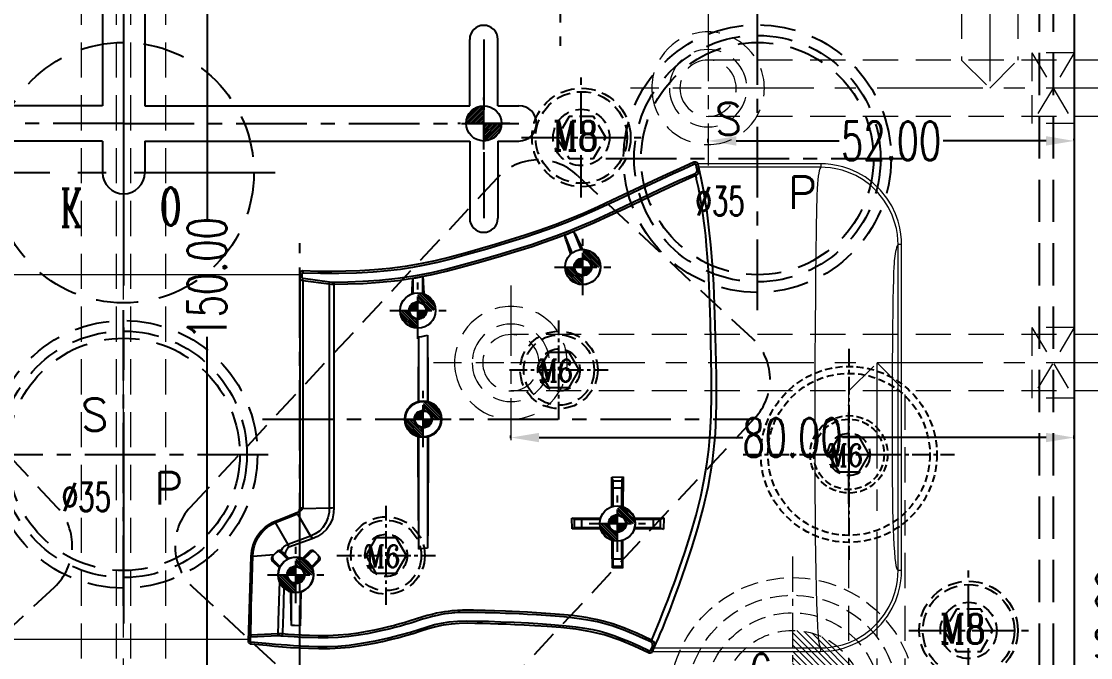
# Model space of a CAD drawing. Header units: millimetres. Extents: x 33920 to 35330, y -21664 to -20666.
# Drawn here: x 34585.2 to 34737, y -21132.2 to -21041.8 of the extents above; entities that cross this region are included whole.
import ezdxf

# ---------------------------------------------------------------- set-up
doc = ezdxf.new("R2010")
doc.units = ezdxf.units.MM
doc.header["$LTSCALE"] = 8
for name, pattern in [('CENTER', [2, 1.25, -0.25, 0.25, -0.25]), ('CENTER2', [1.125, 0.75, -0.125, 0.125, -0.125]), ('HIDDEN', [0.375, 0.25, -0.125]), ('HIDDEN2', [0.1875, 0.125, -0.0625])]:
    doc.linetypes.add(name, pattern=pattern)
doc.layers.get('DEFPOINTS').update_dxf_attribs({"color": 6})
for name, color, linetype in [('Cav-cor', 1, 'Continuous'), ('DEFAULT_1', 7, 'CENTER'), ('GE', 183, 'Continuous'), ('PIN', 5, 'Continuous'), ('Ru', 8, 'Continuous'), ('SCREW', 52, 'HIDDEN'), ('SP', 3, 'Continuous'), ('壓塊', 157, 'Continuous')]:
    doc.layers.add(name, color=color, linetype=linetype)
for name, color, linetype, lineweight in [('dim', 3, 'Continuous', 15), ('WR', 122, 'HIDDEN', 18), ('枕位', 75, 'Continuous', 15)]:
    doc.layers.add(name, color=color, linetype=linetype, lineweight=lineweight)
doc.styles.add('ROMANC', font='RomanC.ttf', dxfattribs={"width": 0.8, "height": 7})
doc.styles.add('ROMANS', font='ROMANS.shx', dxfattribs={"height": 5, "bigfont": 'chineset.shx'})
doc.styles.get("Standard").update_dxf_attribs({"font": 'txt.shx', "width": 0.67, "bigfont": 'chineset.shx'})
doc.dimstyles.new('ISO-25', dxfattribs={"dimtxt": 5.5, "dimasz": 4, "dimexe": 0.3, "dimexo": 0.3, "dimtad": 0, "dimzin": 1, "dimdsep": 46, "dimtxsty": 'Standard', "dimcen": 0, "dimclrd": 3, "dimclre": 3, "dimclrt": 7, "dimazin": 0, "dimtfac": 1, "dimtofl": 0, "dimtmove": 0, "dimatfit": 0, "dimfxl": 0, "dimarcsym": 0})

# ---------------------------------------------------------------- blocks, each defined once
blk = doc.blocks.new('20130710.160853')
at = {"layer": 'SCREW', "linetype": 'CENTER', "ltscale": 0.5}
for p, q in [((0, -7.04), (0, 7.04)), ((-7, 0), (7, 0))]:
    blk.add_line(p, q, dxfattribs=at)
at = {"layer": 'SCREW', "linetype": 'Continuous'}
blk.add_lwpolyline([(-1.44, 2.5), (-2.89, 0), (-1.44, -2.5), (1.44, -2.5), (2.89, 0), (1.44, 2.5)], close=True, dxfattribs=at)
at = {"layer": 'SCREW', "ltscale": 0.5}
for radius in [5.5, 5]:
    blk.add_circle((0, 0), radius, dxfattribs=at)
at = {"layer": 'SCREW'}
blk.add_circle((0, 0), 3, dxfattribs=at)
at = {"layer": 'SP', "color": 145, "linetype": 'CENTER', "ltscale": 0.25}
for p, q in [((0, 15), (0, -15)), ((-15, 0), (15, 0))]:
    blk.add_line(p, q, dxfattribs=at)
at = {"layer": 'SP', "color": 145, "linetype": 'HIDDEN', "ltscale": 0.5}
for radius in [12.5, 11.5]:
    blk.add_circle((0, 0), radius, dxfattribs=at)
at = {"layer": 'dim', "style": 'ROMANC', "width": 0.8}
blk.add_text('M6', height=3.172, dxfattribs=at).set_placement((-2.88, -1.7))
blk = doc.blocks.new('20160824.190002')
at = {"layer": 'SCREW', "linetype": 'CENTER2'}
for p, q in [((0, -8.5), (0, 8.5)), ((-8.5, 0), (8.5, 0))]:
    blk.add_line(p, q, dxfattribs=at)
at = {"layer": 'SCREW'}
blk.add_lwpolyline([(-1.73, 3), (-3.46, 0), (-1.73, -3), (1.73, -3), (3.46, 0), (1.73, 3)], close=True, dxfattribs=at)
for radius in [7, 6.5, 4]:
    blk.add_circle((0, 0), radius, dxfattribs=at)
at = {"layer": 'dim', "style": 'ROMANC', "width": 0.8}
blk.add_text('M8', height=4.186, dxfattribs=at).set_placement((-4.07, -1.86))
blk = doc.blocks.new('20160824.190545')
at = {"layer": 'GE', "lineweight": 13}
h = blk.add_hatch(dxfattribs=at)
h.set_pattern_fill('ANSI31', color=256, scale=5, style=0)
h.set_pattern_definition([(315, (29863.14434, -20018.2038), (-0.441941738, -0.441941738), [])])
h.paths.add_polyline_path([(0, 0), (0, -10, -0.414214), (-10, 0)])
h.paths.add_polyline_path([(0, 10, -0.414214), (10, 0), (0, 0)])
at = {"layer": 'GE', "linetype": 'CENTER', "lineweight": 13, "ltscale": 0.5}
for p, q in [((0, 20.5), (0, -20.5)), ((20.5, 0), (-20.5, 0))]:
    blk.add_line(p, q, dxfattribs=at)
at = {"layer": 'GE', "linetype": 'HIDDEN2', "lineweight": 13, "ltscale": 2.5}
for radius in [17.5, 15, 12.5, 10]:
    blk.add_circle((0, 0), radius, dxfattribs=at)
at = {"layer": 'GE', "lineweight": 13, "style": 'ROMANS', "width": 0.75}
for s, p in [('G', (-5.96, 2.33)), ('E', (2.44, -7.45))]:
    blk.add_text(s, height=4.34, dxfattribs=at).set_placement(p)
blk = doc.blocks.new('20140410.082121')
at = {"layer": 'SCREW', "color": 137, "linetype": 'CENTER', "ltscale": 0.25}
for p, q in [((0, -7.04), (0, 7.04)), ((-7, 0), (7, 0))]:
    blk.add_line(p, q, dxfattribs=at)
at = {"layer": 'SCREW', "color": 137, "linetype": 'Continuous'}
blk.add_lwpolyline([(-1.44, 2.5), (-2.89, 0), (-1.44, -2.5), (1.44, -2.5), (2.89, 0), (1.44, 2.5)], close=True, dxfattribs=at)
at = {"layer": 'SCREW', "color": 137}
for radius in [5.5, 5, 3]:
    blk.add_circle((0, 0), radius, dxfattribs=at)
at = {"layer": 'dim', "style": 'ROMANC', "width": 0.8}
blk.add_text('M6', height=3.172, dxfattribs=at).set_placement((-2.87, -1.7))
blk = doc.blocks.new('20160827.105633')
at = {"color": 8, "linetype": 'HIDDEN', "ltscale": 2.5}
blk.add_circle((0, 0), 19, dxfattribs=at)
at = {"layer": 'SP', "linetype": 'CENTER'}
for p, q in [((0, -21.5), (0, 21.5)), ((-21.5, 0), (21.5, 0))]:
    blk.add_line(p, q, dxfattribs=at)
at = {"layer": 'SP', "linetype": 'HIDDEN', "ltscale": 2.5}
for radius in [17.5, 16.5]:
    blk.add_circle((0, 0), radius, dxfattribs=at)
at = {"layer": 'dim', "insert": (-5.29, -6.05), "char_height": 4.063, "attachment_point": 5}
blk.add_mtext('Ø35', dxfattribs=at)
at = {"layer": 'SP'}
for s, p in [('S', (-6.08, 3.36)), ('P', (4.33, -7.12))]:
    blk.add_text(s, height=4.58, dxfattribs=at).set_placement(p)
blk = doc.blocks.new('*D29208')
at = {"layer": 'DEFPOINTS', "color": 0}
for p in [(34734.68, -21058.8), (34734.68, -21058.98), (34682.68, -21059.32)]:
    blk.add_point(p, dxfattribs=at)
at = {"layer": 'dim', "color": 3, "lineweight": -2}
for p, q in [((34682.68, -21059.02), (34682.68, -21058.5)), ((34686.68, -21058.8), (34701.3, -21058.8)), ((34730.68, -21058.8), (34716.06, -21058.8)), ((34734.68, -21058.68), (34734.68, -21058.5))]:
    blk.add_line(p, q, dxfattribs=at)
at = {"layer": 'dim', "color": 3}
for points in [[(34686.68, -21058.13), (34686.68, -21059.47), (34682.68, -21058.8)], [(34730.68, -21059.47), (34730.68, -21058.13), (34734.68, -21058.8)]]:
    blk.add_solid(points, dxfattribs=at)
at = {"layer": 'dim', "color": 7, "insert": (34708.68, -21058.8), "char_height": 5.5, "attachment_point": 5}
blk.add_mtext('52.00', dxfattribs=at)
blk = doc.blocks.new('*D29209')
at = {"layer": 'DEFPOINTS', "color": 0}
for p in [(34654.68, -21101.32), (34734.68, -21100.93), (34734.68, -21101.4)]:
    blk.add_point(p, dxfattribs=at)
at = {"layer": 'dim', "color": 3, "lineweight": -2}
for p, q in [((34654.68, -21101.02), (34654.68, -21100.63)), ((34658.68, -21100.93), (34687.61, -21100.93)), ((34730.68, -21100.93), (34701.75, -21100.93)), ((34734.68, -21101.1), (34734.68, -21100.63))]:
    blk.add_line(p, q, dxfattribs=at)
at = {"layer": 'dim', "color": 3}
for points in [[(34658.68, -21100.26), (34658.68, -21101.59), (34654.68, -21100.93)], [(34730.68, -21101.59), (34730.68, -21100.26), (34734.68, -21100.93)]]:
    blk.add_solid(points, dxfattribs=at)
at = {"layer": 'dim', "color": 7, "insert": (34694.68, -21100.93), "char_height": 5.5, "attachment_point": 5}
blk.add_mtext('80.00', dxfattribs=at)
blk = doc.blocks.new('*D29216')
at = {"layer": 'DEFPOINTS', "color": 0}
for p in [(34734.68, -21141.32), (34740.56, -21141.32), (34725.68, -21153.32)]:
    blk.add_point(p, dxfattribs=at)
at = {"layer": 'dim', "color": 3, "lineweight": -2}
for p, q in [((34740.56, -21137.32), (34740.56, -21133.32)), ((34734.98, -21141.32), (34740.86, -21141.32)), ((34725.98, -21153.32), (34740.86, -21153.32)), ((34740.56, -21157.32), (34740.56, -21161.32))]:
    blk.add_line(p, q, dxfattribs=at)
at = {"layer": 'dim', "color": 3}
for points in [[(34739.9, -21137.32), (34741.23, -21137.32), (34740.56, -21141.32)], [(34741.23, -21157.32), (34739.9, -21157.32), (34740.56, -21153.32)]]:
    blk.add_solid(points, dxfattribs=at)
at = {"layer": 'dim', "color": 7, "insert": (34740.56, -21126.55), "char_height": 5.5, "attachment_point": 5, "rotation": 90}
blk.add_mtext('12.00', dxfattribs=at)
blk = doc.blocks.new('*D29218')
at = {"layer": 'DEFPOINTS', "color": 0}
for p in [(34605.68, -21003.32), (34611.52, -21003.32), (34609.42, -21153.32)]:
    blk.add_point(p, dxfattribs=at)
at = {"layer": 'dim', "color": 3, "lineweight": -2}
for p, q in [((34605.98, -21003.32), (34611.82, -21003.32)), ((34611.52, -21007.32), (34611.52, -21070.01)), ((34611.52, -21149.32), (34611.52, -21086.62)), ((34609.72, -21153.32), (34611.82, -21153.32))]:
    blk.add_line(p, q, dxfattribs=at)
at = {"layer": 'dim', "color": 3}
for points in [[(34612.19, -21007.32), (34610.86, -21007.32), (34611.52, -21003.32)], [(34610.86, -21149.32), (34612.19, -21149.32), (34611.52, -21153.32)]]:
    blk.add_solid(points, dxfattribs=at)
at = {"layer": 'dim', "color": 7, "insert": (34611.52, -21078.32), "char_height": 5.5, "attachment_point": 5, "rotation": 90}
blk.add_mtext('150.00', dxfattribs=at)
blk = doc.blocks.new('20160904.091723')
at = {"layer": 'WR', "linetype": 'CENTER'}
blk.add_line((0, 11), (0, -11), dxfattribs=at)
at = {"layer": 'WR', "linetype": 'HIDDEN', "ltscale": 2}
blk.add_line((-11, 0), (11, 0), dxfattribs=at)
for radius in [8, 5.5, 4]:
    blk.add_circle((0, 0), radius, dxfattribs=at)

msp = doc.modelspace()

# ---------------------------------------------------------------- hatches: boundary and pattern name
at = {"layer": 'PIN', "linetype": 'Continuous'}
h = msp.add_hatch(dxfattribs=at)
h.set_pattern_fill('ANSI31', color=5, scale=2, angle=90, style=0)
h.set_pattern_definition([(45, (34445.54543, -21070.55587), (0.1767767, -0.1767767), [])])
h.paths.add_polyline_path([(34650.827, -21056.316), (34653.327, -21056.316, -0.4142136), (34650.827, -21058.816)])
h.paths.add_polyline_path([(34650.827, -21053.816), (34650.827, -21056.316), (34648.327, -21056.316, -0.4142136)])
h = msp.add_hatch(dxfattribs=at)
h.set_pattern_fill('ANSI31', color=31, scale=2, angle=90, style=0)
h.set_pattern_definition([(135, (34870.16322, -21090.94837), (-0.1767767, -0.1767767), [])])
h.paths.add_polyline_path([(34664.881, -21074.209, -0.4142136), (34667.381, -21076.709), (34666.131, -21076.709, 0.4142136), (34664.881, -21075.459)])
h.paths.add_polyline_path([(34663.631, -21076.709, 0.4142136), (34664.881, -21077.959), (34664.881, -21079.209, -0.4142136), (34662.381, -21076.709)])
h = msp.add_hatch(dxfattribs=at)
h.set_pattern_fill('ANSI31', color=31, angle=90, style=0)
h.set_pattern_definition([(45, (34459.59917, -21090.94837), (0.08838835, -0.08838835), [])])
h.paths.add_polyline_path([(34664.881, -21076.709), (34666.131, -21076.709, -0.4142136), (34664.881, -21077.959)])
h.paths.add_polyline_path([(34664.881, -21075.459), (34664.881, -21076.709), (34663.631, -21076.709, -0.4142136)])
h = msp.add_hatch(dxfattribs=at)
h.set_pattern_fill('ANSI31', color=31, scale=2, angle=90, style=0)
h.set_pattern_definition([(135, (34846.74672, -21097.12912), (-0.1767767, -0.1767767), [])])
h.paths.add_polyline_path([(34641.465, -21080.389, -0.4142136), (34643.965, -21082.889), (34642.715, -21082.889, 0.4142136), (34641.465, -21081.639)])
h.paths.add_polyline_path([(34640.215, -21082.889, 0.4142136), (34641.465, -21084.139), (34641.465, -21085.389, -0.4142136), (34638.965, -21082.889)])
h = msp.add_hatch(dxfattribs=at)
h.set_pattern_fill('ANSI31', color=31, angle=90, style=0)
h.set_pattern_definition([(45, (34436.18267, -21097.12912), (0.08838835, -0.08838835), [])])
h.paths.add_polyline_path([(34641.465, -21082.889), (34642.715, -21082.889, -0.4142136), (34641.465, -21084.139)])
h.paths.add_polyline_path([(34641.465, -21081.639), (34641.465, -21082.889), (34640.215, -21082.889, -0.4142136)])
h = msp.add_hatch(dxfattribs=at)
h.set_pattern_fill('ANSI31', color=31, scale=2, angle=90, style=0)
h.set_pattern_definition([(135, (34847.50047, -21112.55587), (-0.1767767, -0.1767767), [])])
h.paths.add_polyline_path([(34642.218, -21095.816, -0.4142136), (34644.718, -21098.316), (34643.468, -21098.316, 0.4142136), (34642.218, -21097.066)])
h.paths.add_polyline_path([(34640.968, -21098.316, 0.4142136), (34642.218, -21099.566), (34642.218, -21100.816, -0.4142136), (34639.718, -21098.316)])
h = msp.add_hatch(dxfattribs=at)
h.set_pattern_fill('ANSI31', color=31, angle=90, style=0)
h.set_pattern_definition([(45, (34436.93642, -21112.55587), (0.08838835, -0.08838835), [])])
h.paths.add_polyline_path([(34642.218, -21098.316), (34643.468, -21098.316, -0.4142136), (34642.218, -21099.566)])
h.paths.add_polyline_path([(34642.218, -21097.066), (34642.218, -21098.316), (34640.968, -21098.316, -0.4142136)])
h = msp.add_hatch(dxfattribs=at)
h.set_pattern_fill('ANSI31', color=31, scale=2, angle=90, style=0)
h.set_pattern_definition([(135, (34875.08772, -21127.37962), (-0.1767767, -0.1767767), [])])
h.paths.add_polyline_path([(34669.806, -21110.64, -0.4142136), (34672.306, -21113.14), (34671.056, -21113.14, 0.4142136), (34669.806, -21111.89)])
h.paths.add_polyline_path([(34668.556, -21113.14, 0.4142136), (34669.806, -21114.39), (34669.806, -21115.64, -0.4142136), (34667.306, -21113.14)])
h = msp.add_hatch(dxfattribs=at)
h.set_pattern_fill('ANSI31', color=31, angle=90, style=0)
h.set_pattern_definition([(45, (34464.52367, -21127.37962), (0.08838835, -0.08838835), [])])
h.paths.add_polyline_path([(34669.806, -21113.14), (34671.056, -21113.14, -0.4142136), (34669.806, -21114.39)])
h.paths.add_polyline_path([(34669.806, -21111.89), (34669.806, -21113.14), (34668.556, -21113.14, -0.4142136)])
h = msp.add_hatch(dxfattribs=at)
h.set_pattern_fill('ANSI31', color=31, scale=2, angle=90, style=0)
h.set_pattern_definition([(135, (34829.41047, -21134.66587), (-0.1767767, -0.1767767), [])])
h.paths.add_polyline_path([(34624.128, -21117.926, -0.4142136), (34626.628, -21120.426), (34625.378, -21120.426, 0.4142136), (34624.128, -21119.176)])
h.paths.add_polyline_path([(34622.878, -21120.426, 0.4142136), (34624.128, -21121.676), (34624.128, -21122.926, -0.4142136), (34621.628, -21120.426)])
h = msp.add_hatch(dxfattribs=at)
h.set_pattern_fill('ANSI31', color=31, angle=90, style=0)
h.set_pattern_definition([(45, (34418.84642, -21134.66587), (0.08838835, -0.08838835), [])])
h.paths.add_polyline_path([(34624.128, -21120.426), (34625.378, -21120.426, -0.4142136), (34624.128, -21121.676)])
h.paths.add_polyline_path([(34624.128, -21119.176), (34624.128, -21120.426), (34622.878, -21120.426, -0.4142136)])

# ---------------------------------------------------------------- linework, layer by layer
at = {"linetype": 'CENTER', "ltscale": 3}
msp.add_line((34599.681, -20713.316), (34599.681, -21213.316), dxfattribs=at)
at = {"color": 8, "linetype": 'HIDDEN', "ltscale": 3}
for p, q in [((34729.681, -20713.316), (34729.681, -21213.316)), ((34731.681, -20713.316), (34731.681, -21213.316))]:
    msp.add_line(p, q, dxfattribs=at)
at = {"color": 8, "linetype": 'CENTER', "ltscale": 2}
msp.add_line((34621.181, -21063.316), (34578.181, -21063.316), dxfattribs=at)
at = {"color": 8, "linetype": 'HIDDEN', "ltscale": 3}
msp.add_circle((34599.681, -21063.316), 18.5, dxfattribs=at)
at = {"layer": 'Cav-cor', "color": 1}
for p, q in [((34734.681, -20963.316), (34734.681, -21145.316)), ((34680.772, -21062.117), (34679.129, -21062.846)), ((34680.781, -21061.807), (34680.65, -21061.842)), ((34680.65, -21061.841), (34680.772, -21062.117)), ((34680.914, -21061.811), (34680.781, -21061.807)), ((34681.043, -21061.855), (34680.914, -21061.811)), ((34681.273, -21062.151), (34680.979, -21062.22)), ((34681.153, -21061.937), (34681.043, -21061.855)), ((34681.232, -21062.044), (34681.153, -21061.937)), ((34681.422, -21062.799), (34681.273, -21062.152)), ((34677.726, -21063.477), (34675.997, -21064.27)), ((34679.129, -21062.846), (34677.726, -21063.477)), ((34680.957, -21063.683), (34680.835, -21063.408)), ((34681.416, -21062.771), (34681.122, -21062.837)), ((34673.879, -21065.263), (34669.92, -21067.151)), ((34675.997, -21064.27), (34673.879, -21065.263)), ((34663.362, -21074.707), (34662.336, -21072.149)), ((34663.57, -21071.656), (34664.596, -21074.212)), ((34624.772, -21077.447), (34624.704, -21077.576)), ((34624.876, -21077.347), (34624.772, -21077.447)), ((34625.007, -21077.285), (34624.876, -21077.347)), ((34625.151, -21077.267), (34625.007, -21077.285)), ((34625.151, -21077.265), (34625.139, -21077.567)), ((34624.704, -21077.576), (34624.681, -21077.719)), ((34624.681, -21077.717), (34624.983, -21077.717)), ((34624.681, -21077.719), (34624.681, -21111.035)), ((34624.681, -21078.114), (34624.983, -21078.114)), ((34624.983, -21077.717), (34624.983, -21078.114)), ((34625.118, -21078.613), (34625.157, -21078.314)), ((34625.118, -21078.613), (34628.867, -21079.106)), ((34625.157, -21078.314), (34628.906, -21078.807)), ((34628.867, -21079.106), (34628.906, -21078.807)), ((34640.8, -21080.466), (34640.8, -21078.314)), ((34642.129, -21078.074), (34642.129, -21080.466)), ((34625.124, -21079.959), (34625.114, -21081.935)), ((34625.114, -21081.935), (34625.111, -21083.469)), ((34625.111, -21083.469), (34625.128, -21089.267)), ((34629.539, -21082.68), (34629.538, -21108.59)), ((34628.873, -21084.281), (34628.868, -21108.609)), ((34641.615, -21095.774), (34641.615, -21086.637)), ((34642.821, -21086.386), (34642.821, -21095.774)), ((34625.128, -21089.267), (34625.132, -21109.158)), ((34642.887, -21093.006), (34642.901, -21095.794)), ((34641.53, -21104.83), (34641.528, -21100.836)), ((34641.615, -21116.771), (34641.615, -21100.859)), ((34642.821, -21100.859), (34642.821, -21116.628)), ((34642.911, -21100.836), (34642.908, -21105.334)), ((34642.908, -21105.334), (34642.892, -21109.455)), ((34669.011, -21106.534), (34670.604, -21106.524)), ((34669.186, -21107.06), (34669.011, -21106.534)), ((34669.031, -21110.75), (34669.011, -21106.534)), ((34669.186, -21107.06), (34670.425, -21107.06)), ((34670.425, -21107.06), (34670.604, -21106.524)), ((34670.604, -21106.524), (34670.585, -21110.751)), ((34625.132, -21109.158), (34625.131, -21110.891)), ((34628.868, -21108.609), (34628.864, -21110.904)), ((34629.538, -21108.59), (34629.535, -21110.882)), ((34669.203, -21108.064), (34670.409, -21108.064)), ((34669.203, -21110.701), (34669.203, -21108.064)), ((34670.409, -21108.064), (34670.409, -21110.701)), ((34625.123, -21111.021), (34628.869, -21110.904)), ((34642.892, -21109.455), (34642.863, -21113.251)), ((34622.196, -21112.454), (34621.176, -21112.864)), ((34621.261, -21112.997), (34624.392, -21111.748)), ((34624.298, -21111.603), (34622.196, -21112.454)), ((34624.192, -21111.673), (34624.102, -21111.686)), ((34624.275, -21111.676), (34624.192, -21111.673)), ((34624.398, -21111.551), (34624.298, -21111.603)), ((34624.392, -21111.748), (34626.216, -21114.948)), ((34624.726, -21111.376), (34624.774, -21111.346)), ((34624.774, -21111.346), (34624.817, -21111.317)), ((34663.332, -21112.389), (34667.411, -21112.38)), ((34663.726, -21112.52), (34663.332, -21112.389)), ((34663.37, -21113.878), (34663.332, -21112.389)), ((34672.196, -21112.365), (34676.394, -21112.351)), ((34675.886, -21112.52), (34676.394, -21112.351)), ((34676.394, -21112.351), (34676.366, -21113.92)), ((34620.042, -21113.706), (34620.363, -21113.475)), ((34620.65, -21113.109), (34620.157, -21113.405)), ((34621.176, -21112.864), (34620.65, -21113.109)), ((34620.977, -21113.124), (34621.261, -21112.997)), ((34623.06, -21116.101), (34621.261, -21112.997)), ((34642.863, -21113.251), (34642.821, -21116.628)), ((34663.726, -21113.76), (34663.37, -21113.878)), ((34667.407, -21113.887), (34663.37, -21113.878)), ((34663.726, -21113.76), (34663.726, -21112.52)), ((34664.729, -21112.537), (34667.367, -21112.537)), ((34664.729, -21113.743), (34664.729, -21112.537)), ((34667.367, -21113.743), (34664.729, -21113.743)), ((34676.366, -21113.92), (34672.199, -21113.904)), ((34672.245, -21112.537), (34674.882, -21112.537)), ((34674.882, -21113.743), (34672.245, -21113.743)), ((34674.882, -21112.537), (34674.882, -21113.743)), ((34675.886, -21112.52), (34675.886, -21113.76)), ((34675.886, -21113.76), (34676.366, -21113.92)), ((34626.216, -21114.948), (34623.062, -21116.104)), ((34626.453, -21115.332), (34623.142, -21116.508)), ((34669.203, -21118.216), (34669.203, -21115.579)), ((34670.409, -21115.579), (34670.409, -21118.216)), ((34617.731, -21117.804), (34617.344, -21129.775)), ((34617.768, -21117.884), (34617.726, -21117.977)), ((34617.877, -21122.566), (34618.045, -21117.607)), ((34618.039, -21117.779), (34621.054, -21117.531)), ((34620.83, -21117.755), (34621.461, -21117.124)), ((34620.98, -21118.344), (34620.837, -21118.487)), ((34621.859, -21119.483), (34620.837, -21118.487)), ((34621.901, -21119.264), (34620.98, -21118.344)), ((34622.046, -21117.278), (34622.198, -21117.126)), ((34622.046, -21117.278), (34622.967, -21118.198)), ((34622.198, -21117.126), (34623.16, -21118.108)), ((34625.098, -21118.108), (34626.061, -21117.128)), ((34625.29, -21118.198), (34626.211, -21117.278)), ((34626.211, -21117.278), (34626.061, -21117.128)), ((34627.277, -21118.344), (34626.356, -21119.264)), ((34627.414, -21118.481), (34626.438, -21119.437)), ((34626.8, -21117.128), (34627.421, -21117.749)), ((34627.277, -21118.344), (34627.414, -21118.481)), ((34670.409, -21118.216), (34669.203, -21118.216)), ((34621.833, -21119.405), (34621.817, -21119.442)), ((34621.859, -21119.483), (34621.863, -21119.384)), ((34621.863, -21119.384), (34621.866, -21119.334)), ((34669.186, -21119.22), (34669.114, -21119.436)), ((34670.505, -21119.459), (34669.114, -21119.436)), ((34670.425, -21119.22), (34669.186, -21119.22)), ((34670.425, -21119.22), (34670.505, -21119.459)), ((34621.797, -21121.362), (34621.631, -21126.887)), ((34617.813, -21124.757), (34617.877, -21122.566)), ((34623.416, -21123.563), (34623.402, -21122.831)), ((34623.525, -21127.624), (34623.525, -21122.865)), ((34624.731, -21122.865), (34624.731, -21127.668)), ((34624.854, -21122.832), (34624.811, -21124.939)), ((34623.46, -21125.558), (34623.416, -21123.563)), ((34617.778, -21126.216), (34617.813, -21124.757)), ((34623.492, -21126.7), (34623.46, -21125.558)), ((34624.811, -21124.939), (34624.781, -21126.179)), ((34651.003, -21125.8), (34649.873, -21125.773)), ((34651.011, -21125.499), (34649.879, -21125.471)), ((34652.335, -21125.839), (34651.003, -21125.8)), ((34652.344, -21125.537), (34651.011, -21125.499)), ((34617.728, -21128.806), (34617.778, -21126.216)), ((34622.283, -21127.183), (34622.218, -21128.702)), ((34674.961, -21128.995), (34675.864, -21126.798)), ((34617.723, -21128.978), (34617.728, -21128.806)), ((34621.564, -21128.807), (34617.723, -21128.978)), ((34617.723, -21128.978), (34617.736, -21129.279)), ((34621.577, -21129.108), (34617.736, -21129.279)), ((34621.58, -21128.32), (34621.564, -21128.807)), ((34621.564, -21128.807), (34621.577, -21129.108)), ((34622.214, -21128.82), (34622.188, -21129.12)), ((34622.218, -21128.702), (34622.214, -21128.82)), ((34617.344, -21129.775), (34617.361, -21129.913)), ((34617.344, -21129.778), (34617.646, -21129.787)), ((34617.358, -21129.347), (34617.66, -21129.357)), ((34617.361, -21129.913), (34617.417, -21130.036)), ((34617.417, -21130.036), (34617.511, -21130.14)), ((34617.511, -21130.14), (34617.631, -21130.211)), ((34617.631, -21130.211), (34617.763, -21130.241)), ((34617.66, -21129.357), (34617.646, -21129.787)), ((34617.763, -21130.243), (34617.785, -21129.943)), ((34672.191, -21130.529), (34674.208, -21131.476)), ((34674.671, -21129.69), (34674.539, -21129.961)), ((34674.544, -21131.134), (34674.778, -21130.62)), ((34675.053, -21130.744), (34674.778, -21130.62)), ((34674.941, -21130.99), (34675.135, -21130.56)), ((34675.135, -21130.56), (34675.32, -21130.144)), ((34675.32, -21130.144), (34675.642, -21129.408)), ((34674.207, -21131.477), (34674.341, -21131.206)), ((34674.208, -21131.476), (34674.337, -21131.516)), ((34674.337, -21131.516), (34674.475, -21131.517)), ((34674.475, -21131.517), (34674.608, -21131.475)), ((34674.818, -21131.259), (34674.544, -21131.134)), ((34674.608, -21131.475), (34674.72, -21131.397)), ((34674.72, -21131.397), (34674.803, -21131.29)), ((34674.819, -21131.258), (34674.941, -21130.99))]:
    msp.add_line(p, q, dxfattribs=at)
for points in [[(34680.65, -21061.842), (34678.726, -21062.696), (34676.808, -21063.565), (34674.893, -21064.452), (34672.976, -21065.358)], [(34680.979, -21062.22), (34680.959, -21062.173), (34680.923, -21062.134), (34680.875, -21062.11), (34680.822, -21062.104), (34680.772, -21062.117)], [(34681.122, -21062.837), (34681.051, -21062.528), (34680.979, -21062.22)], [(34681.273, -21062.152), (34681.256, -21062.097), (34681.232, -21062.044)], [(34653.259, -21074.829), (34654.62, -21074.425), (34656.025, -21073.996), (34657.6, -21073.493), (34659.311, -21072.915), (34661.058, -21072.285), (34662.796, -21071.616), (34664.613, -21070.876), (34666.547, -21070.041), (34668.57, -21069.121), (34670.72, -21068.105), (34673.095, -21066.97), (34675.738, -21065.721), (34678.407, -21064.493), (34680.835, -21063.408)], [(34653.344, -21075.118), (34654.707, -21074.714), (34656.115, -21074.283), (34657.694, -21073.78), (34659.411, -21073.2), (34661.163, -21072.567), (34662.907, -21071.897), (34664.729, -21071.154), (34666.669, -21070.317), (34668.697, -21069.394), (34670.85, -21068.378), (34673.225, -21067.242), (34675.866, -21065.994), (34678.531, -21064.767), (34680.957, -21063.683)], [(34675.642, -21129.408), (34675.897, -21128.812), (34676.245, -21127.982), (34676.694, -21126.879), (34677.239, -21125.494), (34677.881, -21123.794), (34678.63, -21121.726), (34679.48, -21119.277), (34680.37, -21116.585), (34681.225, -21113.797), (34681.986, -21111.02), (34682.692, -21107.974), (34683.319, -21104.381), (34683.721, -21100.405), (34683.879, -21096.262), (34683.871, -21092.18), (34683.792, -21088.365), (34683.705, -21084.976), (34683.606, -21082.023), (34683.479, -21079.204), (34683.305, -21076.355), (34683.077, -21073.58), (34682.81, -21071.046), (34682.536, -21068.937), (34682.284, -21067.27), (34682.066, -21065.994), (34681.888, -21065.033), (34681.752, -21064.34), (34681.651, -21063.851), (34681.575, -21063.493), (34681.515, -21063.216), (34681.422, -21062.799)], [(34680.835, -21063.408), (34680.925, -21063.356), (34681.009, -21063.28), (34681.076, -21063.182), (34681.119, -21063.069), (34681.134, -21062.95), (34681.122, -21062.837)], [(34680.957, -21063.683), (34681.101, -21063.601), (34681.235, -21063.479), (34681.343, -21063.323), (34681.412, -21063.142), (34681.436, -21062.952), (34681.416, -21062.771)], [(34681.304, -21065.403), (34681.059, -21064.263), (34681.018, -21064.06), (34680.991, -21063.914), (34680.974, -21063.811), (34680.964, -21063.743), (34680.959, -21063.702), (34680.957, -21063.683)], [(34672.976, -21065.358), (34669.084, -21067.215), (34667.095, -21068.142), (34665.072, -21069.043), (34663.02, -21069.904), (34660.943, -21070.72), (34658.84, -21071.485), (34656.716, -21072.198), (34654.584, -21072.864), (34652.449, -21073.498), (34650.312, -21074.115), (34648.18, -21074.719), (34646.056, -21075.292), (34643.936, -21075.815), (34641.809, -21076.271), (34639.657, -21076.642), (34637.467, -21076.922), (34635.295, -21077.119), (34633.218, -21077.245), (34631.226, -21077.316), (34629.259, -21077.342)], [(34675.864, -21126.798), (34676.23, -21125.891), (34676.6, -21124.958), (34676.999, -21123.931), (34677.453, -21122.729), (34677.994, -21121.254), (34678.634, -21119.444), (34679.373, -21117.268), (34680.196, -21114.682), (34680.984, -21111.935), (34681.644, -21109.285), (34682.146, -21106.886), (34682.516, -21104.719), (34682.789, -21102.61), (34682.988, -21100.356), (34683.122, -21097.755), (34683.18, -21094.936), (34683.174, -21092.224), (34683.136, -21089.731), (34683.088, -21087.237), (34683.026, -21084.522), (34682.945, -21081.812), (34682.846, -21079.345), (34682.732, -21077.179), (34682.606, -21075.306), (34682.474, -21073.687), (34682.342, -21072.296), (34682.215, -21071.13), (34682.1, -21070.173), (34681.995, -21069.382), (34681.899, -21068.706), (34681.806, -21068.103), (34681.713, -21067.54), (34681.618, -21066.996), (34681.517, -21066.456), (34681.411, -21065.92), (34681.304, -21065.403)], [(34669.92, -21067.151), (34668.345, -21067.895), (34666.583, -21068.704), (34664.641, -21069.555), (34662.624, -21070.387), (34660.627, -21071.158), (34658.621, -21071.877), (34656.379, -21072.62), (34653.874, -21073.389), (34651.24, -21074.159), (34648.677, -21074.891), (34646.339, -21075.527), (34644.26, -21076.047), (34642.42, -21076.454), (34640.702, -21076.778), (34638.984, -21077.04), (34637.151, -21077.257), (34635.096, -21077.434), (34632.772, -21077.565), (34630.24, -21077.635), (34627.629, -21077.632), (34625.139, -21077.567)], [(34662.336, -21072.149), (34662.745, -21071.987), (34663.156, -21071.823), (34663.57, -21071.656)], [(34663.194, -21074.847), (34662.965, -21074.209), (34662.791, -21073.714), (34662.662, -21073.336), (34662.569, -21073.051), (34662.502, -21072.837), (34662.455, -21072.675), (34662.419, -21072.547), (34662.392, -21072.441), (34662.37, -21072.348), (34662.353, -21072.268), (34662.341, -21072.2), (34662.336, -21072.149)], [(34663.57, -21071.656), (34663.601, -21071.694), (34663.638, -21071.748), (34663.681, -21071.816), (34663.729, -21071.897), (34663.783, -21071.993), (34663.846, -21072.11), (34663.924, -21072.261), (34664.025, -21072.463), (34664.156, -21072.736), (34664.325, -21073.1), (34664.542, -21073.579), (34664.817, -21074.197)], [(34629.548, -21078.847), (34631.507, -21078.816), (34633.659, -21078.731), (34636.013, -21078.573), (34638.607, -21078.305), (34641.173, -21077.921), (34643.437, -21077.471), (34645.433, -21077.003), (34647.187, -21076.551), (34648.773, -21076.117), (34650.325, -21075.677), (34653.259, -21074.829)], [(34629.549, -21079.149), (34631.516, -21079.117), (34633.674, -21079.032), (34636.038, -21078.874), (34638.644, -21078.604), (34641.225, -21078.218), (34643.502, -21077.766), (34645.506, -21077.296), (34647.264, -21076.842), (34648.854, -21076.407), (34650.408, -21075.967), (34653.344, -21075.118)], [(34629.259, -21077.342), (34627.254, -21077.326), (34625.151, -21077.267)], [(34624.681, -21078.114), (34624.713, -21078.29), (34624.807, -21078.447), (34624.951, -21078.56), (34625.118, -21078.613)], [(34625.139, -21077.567), (34625.08, -21077.576), (34625.029, -21077.609), (34624.994, -21077.659), (34624.983, -21077.717)], [(34624.983, -21078.114), (34624.995, -21078.185), (34625.033, -21078.248), (34625.09, -21078.293), (34625.157, -21078.314)], [(34625.118, -21078.613), (34625.124, -21079.513), (34625.124, -21079.959)], [(34628.906, -21078.807), (34629.226, -21078.838), (34629.548, -21078.847)], [(34629.548, -21078.847), (34629.551, -21079.42), (34629.539, -21082.68)], [(34640.637, -21080.517), (34640.649, -21080.183), (34640.661, -21079.882), (34640.673, -21079.616), (34640.686, -21079.384), (34640.699, -21079.182), (34640.712, -21079.001), (34640.726, -21078.835), (34640.742, -21078.679), (34640.759, -21078.535), (34640.778, -21078.408), (34640.8, -21078.314)], [(34640.8, -21078.314), (34641.239, -21078.239), (34641.682, -21078.159), (34642.129, -21078.074)], [(34642.129, -21078.074), (34642.161, -21078.217), (34642.197, -21078.504), (34642.234, -21078.947), (34642.269, -21079.598), (34642.303, -21080.521)], [(34628.867, -21079.106), (34629.207, -21079.139), (34629.549, -21079.149)], [(34628.867, -21079.106), (34628.869, -21079.379), (34628.873, -21084.281)], [(34641.538, -21095.793), (34641.557, -21092.292), (34641.582, -21089.349), (34641.615, -21086.637)], [(34641.615, -21086.637), (34642.014, -21086.558), (34642.416, -21086.474), (34642.821, -21086.386)], [(34642.821, -21086.386), (34642.849, -21088.45), (34642.87, -21090.611), (34642.887, -21093.006)], [(34641.615, -21116.771), (34641.582, -21114.137), (34641.558, -21111.401), (34641.54, -21108.347), (34641.53, -21104.83)], [(34624.681, -21111.035), (34624.715, -21110.983), (34624.81, -21110.938), (34624.956, -21110.906), (34625.131, -21110.891)], [(34625.131, -21110.891), (34625.129, -21110.957), (34625.123, -21111.021)], [(34628.869, -21110.904), (34628.846, -21111.585), (34628.699, -21112.326), (34628.384, -21113.06), (34627.97, -21113.695), (34627.485, -21114.201), (34626.889, -21114.62), (34626.215, -21114.947)], [(34629.535, -21110.882), (34629.506, -21111.64), (34629.329, -21112.466), (34628.964, -21113.279), (34628.488, -21113.969), (34627.907, -21114.525), (34627.22, -21114.985), (34626.453, -21115.332)], [(34628.868, -21110.904), (34629.091, -21110.894), (34629.314, -21110.886), (34629.536, -21110.882)], [(34624.392, -21111.748), (34624.345, -21111.701), (34624.275, -21111.676)], [(34624.617, -21111.305), (34624.56, -21111.399), (34624.486, -21111.482), (34624.398, -21111.551)], [(34624.427, -21111.533), (34624.494, -21111.499), (34624.557, -21111.467), (34624.617, -21111.436)], [(34624.617, -21111.436), (34624.674, -21111.406), (34624.726, -21111.376)], [(34624.817, -21111.317), (34624.857, -21111.288), (34624.892, -21111.26), (34624.924, -21111.232), (34624.952, -21111.205), (34624.978, -21111.179), (34625, -21111.155), (34625.02, -21111.132), (34625.037, -21111.111), (34625.053, -21111.092)], [(34625.053, -21111.092), (34625.08, -21111.058), (34625.093, -21111.043), (34625.107, -21111.029), (34625.123, -21111.021)], [(34618.045, -21117.607), (34618.113, -21116.934), (34618.274, -21116.258), (34618.501, -21115.661), (34618.773, -21115.142), (34619.074, -21114.693), (34619.392, -21114.308), (34619.717, -21113.982), (34620.042, -21113.706)], [(34620.363, -21113.475), (34620.676, -21113.282), (34620.977, -21113.124)], [(34621.261, -21112.997), (34621.216, -21112.924), (34621.179, -21112.88), (34621.18, -21112.863)], [(34626.459, -21115.331), (34626.493, -21115.146), (34626.326, -21115.059), (34626.216, -21114.948)], [(34622.058, -21117.025), (34621.905, -21116.977), (34621.748, -21116.977), (34621.591, -21117.029), (34621.461, -21117.124)], [(34622.058, -21117.025), (34622.168, -21116.804), (34622.302, -21116.606), (34622.446, -21116.443), (34622.598, -21116.312), (34622.754, -21116.211), (34622.91, -21116.141), (34623.06, -21116.101)], [(34623.142, -21116.508), (34623.079, -21116.552), (34623.026, -21116.595), (34622.972, -21116.647), (34622.917, -21116.708), (34622.862, -21116.779), (34622.808, -21116.861), (34622.757, -21116.955), (34622.709, -21117.06), (34622.666, -21117.177), (34622.629, -21117.307), (34622.602, -21117.443)], [(34623.06, -21116.101), (34623.037, -21116.227), (34623.057, -21116.369), (34623.128, -21116.519)], [(34626.8, -21117.128), (34626.662, -21117.029), (34626.506, -21116.979), (34626.346, -21116.98), (34626.191, -21117.032), (34626.061, -21117.128)], [(34642.821, -21116.628), (34642.425, -21116.673), (34641.615, -21116.771)], [(34669.114, -21119.436), (34669.082, -21116.938), (34669.068, -21115.542)], [(34670.549, -21115.54), (34670.521, -21118.254), (34670.505, -21119.459)], [(34618.045, -21117.607), (34617.886, -21117.642), (34617.773, -21117.712), (34617.731, -21117.804)], [(34618.039, -21117.779), (34617.88, -21117.814), (34617.768, -21117.884)], [(34620.83, -21117.755), (34620.737, -21117.883), (34620.687, -21118.035), (34620.686, -21118.196), (34620.738, -21118.354), (34620.837, -21118.487)], [(34622.198, -21117.126), (34622.132, -21117.069), (34622.058, -21117.025)], [(34622.552, -21117.488), (34622.568, -21117.476), (34622.584, -21117.464), (34622.6, -21117.451)], [(34622.602, -21117.443), (34622.599, -21117.476), (34622.597, -21117.534)], [(34627.414, -21118.481), (34627.526, -21118.318), (34627.57, -21118.12), (34627.533, -21117.919), (34627.421, -21117.749)], [(34621.866, -21119.334), (34621.849, -21119.369), (34621.833, -21119.405)], [(34622.441, -21122.288), (34622.319, -21126.167), (34622.283, -21127.183)], [(34649.879, -21125.471), (34649.39, -21125.463), (34648.95, -21125.457), (34648.551, -21125.456), (34648.18, -21125.458), (34647.824, -21125.464), (34647.469, -21125.475), (34647.101, -21125.493), (34646.706, -21125.519), (34646.268, -21125.557), (34645.783, -21125.61), (34645.26, -21125.681), (34644.709, -21125.771), (34644.12, -21125.887), (34643.482, -21126.035), (34642.79, -21126.221), (34642.035, -21126.448), (34640.374, -21126.978)], [(34649.873, -21125.773), (34649.385, -21125.764), (34648.947, -21125.759), (34648.551, -21125.757), (34648.184, -21125.759), (34647.831, -21125.766), (34647.481, -21125.777), (34647.118, -21125.794), (34646.728, -21125.82), (34646.298, -21125.857), (34645.819, -21125.909), (34645.304, -21125.979), (34644.762, -21126.068), (34644.183, -21126.182), (34643.556, -21126.327), (34642.873, -21126.511), (34642.125, -21126.736), (34640.464, -21127.266)], [(34674.539, -21129.961), (34673.446, -21129.444), (34672.439, -21128.992), (34671.503, -21128.595), (34670.622, -21128.244), (34669.804, -21127.939), (34669.058, -21127.685), (34668.365, -21127.473), (34667.685, -21127.289), (34666.976, -21127.119), (34666.194, -21126.956), (34665.325, -21126.799), (34664.372, -21126.653), (34663.331, -21126.52), (34662.196, -21126.4), (34660.95, -21126.293), (34659.62, -21126.196), (34658.298, -21126.111), (34657.04, -21126.038), (34655.873, -21125.978), (34654.828, -21125.93), (34653.905, -21125.893), (34652.335, -21125.839)], [(34674.665, -21129.687), (34673.572, -21129.17), (34672.559, -21128.716), (34671.618, -21128.316), (34670.731, -21127.962), (34669.905, -21127.655), (34669.151, -21127.398), (34668.449, -21127.183), (34667.76, -21126.997), (34667.042, -21126.825), (34666.252, -21126.66), (34665.374, -21126.502), (34664.414, -21126.354), (34663.366, -21126.22), (34662.224, -21126.1), (34660.973, -21125.992), (34659.641, -21125.895), (34658.316, -21125.81), (34657.056, -21125.737), (34655.888, -21125.677), (34654.841, -21125.629), (34653.916, -21125.592), (34652.344, -21125.537)], [(34621.631, -21126.887), (34621.603, -21127.748), (34621.58, -21128.32)], [(34640.464, -21127.266), (34639.724, -21127.49), (34639.001, -21127.695), (34638.213, -21127.904), (34637.343, -21128.121), (34636.399, -21128.342), (34635.372, -21128.565), (34634.256, -21128.784), (34633.025, -21128.994), (34631.647, -21129.182), (34630.166, -21129.316), (34628.717, -21129.374), (34627.325, -21129.377), (34626.048, -21129.346), (34624.92, -21129.3), (34623.912, -21129.246), (34623.006, -21129.185), (34622.188, -21129.12)], [(34640.374, -21126.978), (34639.64, -21127.201), (34638.921, -21127.404), (34638.138, -21127.612), (34637.273, -21127.828), (34636.333, -21128.048), (34635.311, -21128.27), (34634.202, -21128.488), (34632.979, -21128.696), (34631.612, -21128.883), (34630.147, -21129.015), (34628.712, -21129.073), (34627.329, -21129.075), (34626.058, -21129.044), (34624.934, -21128.999), (34623.93, -21128.945), (34623.028, -21128.885), (34622.214, -21128.82)], [(34623.525, -21127.624), (34623.508, -21127.192), (34623.492, -21126.7)], [(34624.731, -21127.668), (34623.925, -21127.64), (34623.525, -21127.624)], [(34624.781, -21126.179), (34624.748, -21127.23), (34624.731, -21127.668)], [(34627.404, -21130.883), (34628.96, -21130.875), (34630.462, -21130.805), (34631.819, -21130.677), (34633.053, -21130.513), (34634.207, -21130.323), (34635.326, -21130.111), (34636.433, -21129.877), (34637.534, -21129.623), (34638.633, -21129.35), (34639.73, -21129.054), (34640.816, -21128.733), (34641.885, -21128.392), (34642.95, -21128.057), (34644.028, -21127.761), (34645.127, -21127.532), (34646.241, -21127.376), (34647.354, -21127.289), (34648.457, -21127.263), (34649.559, -21127.273), (34650.665, -21127.297)], [(34640.411, -21128.545), (34642.809, -21127.787), (34643.838, -21127.5), (34644.838, -21127.28), (34645.919, -21127.112), (34647.112, -21127.003), (34648.436, -21126.964), (34649.9, -21126.98), (34651.501, -21127.02), (34653.247, -21127.076), (34655.15, -21127.152), (34657.173, -21127.253), (34659.153, -21127.373), (34660.939, -21127.502), (34662.517, -21127.644), (34663.923, -21127.809), (34665.18, -21127.998), (34666.312, -21128.21), (34667.334, -21128.444), (34668.301, -21128.712), (34669.306, -21129.042), (34670.397, -21129.45), (34671.597, -21129.942), (34672.904, -21130.522), (34674.341, -21131.206)], [(34650.665, -21127.297), (34652.874, -21127.363), (34654.017, -21127.405), (34655.238, -21127.456), (34656.579, -21127.522), (34658.087, -21127.607), (34659.819, -21127.72), (34661.784, -21127.875), (34663.884, -21128.107), (34665.997, -21128.453), (34668.084, -21128.96), (34670.147, -21129.675), (34672.191, -21130.529)], [(34617.723, -21128.978), (34617.585, -21129.01), (34617.468, -21129.091), (34617.389, -21129.209), (34617.37, -21129.292)], [(34619.891, -21130.117), (34621.259, -21130.248), (34622.035, -21130.318), (34622.885, -21130.386), (34623.82, -21130.449), (34624.853, -21130.504), (34625.992, -21130.551), (34627.236, -21130.582), (34628.591, -21130.583), (34630.079, -21130.53), (34631.721, -21130.388), (34633.525, -21130.136), (34635.451, -21129.781), (34637.32, -21129.367), (34638.959, -21128.956), (34640.411, -21128.545)], [(34622.214, -21128.82), (34622.052, -21128.809), (34621.889, -21128.803), (34621.726, -21128.802), (34621.564, -21128.807)], [(34622.188, -21129.12), (34622.036, -21129.11), (34621.883, -21129.104), (34621.73, -21129.104), (34621.577, -21129.108)], [(34674.665, -21129.687), (34674.722, -21129.567), (34674.961, -21128.995)], [(34617.646, -21129.787), (34617.654, -21129.843), (34617.684, -21129.893), (34617.73, -21129.928), (34617.785, -21129.943)], [(34617.736, -21129.279), (34617.707, -21129.286), (34617.683, -21129.303), (34617.666, -21129.328), (34617.66, -21129.357)], [(34617.763, -21130.241), (34618.879, -21130.328), (34619.992, -21130.427), (34621.104, -21130.534), (34622.223, -21130.634), (34623.367, -21130.72), (34624.583, -21130.79), (34625.92, -21130.847), (34627.404, -21130.883)], [(34617.785, -21129.943), (34618.741, -21130.017), (34619.29, -21130.063), (34619.891, -21130.117)], [(34674.778, -21130.62), (34674.81, -21130.522), (34674.822, -21130.411), (34674.808, -21130.295), (34674.768, -21130.185), (34674.704, -21130.089), (34674.624, -21130.014), (34674.539, -21129.961)], [(34675.105, -21130.587), (34675.124, -21130.409), (34675.101, -21130.224), (34675.036, -21130.048), (34674.934, -21129.895), (34674.807, -21129.774), (34674.665, -21129.687)], [(34674.341, -21131.206), (34674.386, -21131.22), (34674.435, -21131.219), (34674.481, -21131.203), (34674.518, -21131.173), (34674.544, -21131.134)], [(34674.803, -21131.29), (34674.811, -21131.274), (34674.819, -21131.258)]]:
    msp.add_lwpolyline(points, dxfattribs=at)
for centre, radius in [((34664.881, -21076.709), 2.513), ((34664.881, -21076.709), 1.156), ((34641.465, -21082.889), 2.513), ((34641.465, -21082.889), 1.156), ((34642.218, -21098.316), 2.613), ((34642.218, -21098.316), 1.156), ((34669.806, -21113.14), 2.513), ((34669.806, -21113.14), 1.156), ((34624.128, -21120.426), 1.156)]:
    msp.add_circle(centre, radius, dxfattribs=at)
for centre, radius, start, end in [((34624.078, -21111.035), 0.603, 313.4708, 0), ((34623.256, -21117.983), 5.527, 112.05, 178.15), ((34624.128, -21120.426), 2.513, 156.9347, 153.94613)]:
    msp.add_arc(centre, radius, start, end, dxfattribs=at)
for centre, major_axis, ratio, start_param, end_param in [((34669.185, -21108.064), (0, 1.005), 0.0174551, -1.5707963, -0.0523599), ((34670.426, -21108.064), (0, 1.005), 0.0174551, 0.0523599, 1.5707963), ((34664.729, -21112.519), (1.005, 0), 0.0174551, -3.0892328, -1.5707963), ((34664.729, -21113.76), (1.005, 0), 0.0174551, 1.5707963, 3.0892328), ((34674.882, -21112.519), (1.005, 0), 0.0174551, -1.5707963, -0.0523599), ((34674.882, -21113.76), (1.005, 0), 0.0174551, 0.0523599, 1.5707963), ((34621.35, -21117.974), (0.37, 0.37), 0.9998477, -4.4005006, -3.1415927), ((34621.677, -21117.648), (0.37, 0.37), 0.9998477, 0, 1.5707963), ((34626.58, -21117.648), (-0.37, 0.37), 0.9998477, -1.2604244, 0), ((34626.907, -21117.974), (-0.37, 0.37), 0.9998477, -1.9346144, -1.5707963), ((34626.907, -21117.974), (0.37, -0.37), 0.9998477, 0, 1.2069782), ((34669.185, -21118.216), (0, 1.005), 0.0174551, -3.0892328, -1.5707963), ((34670.426, -21118.216), (0, 1.005), 0.0174551, -4.712389, -3.1939525)]:
    msp.add_ellipse(centre, major_axis=major_axis, ratio=ratio, start_param=start_param, end_param=end_param, dxfattribs=at)
at = {"layer": 'DEFAULT_1', "color": 2, "linetype": 'CENTER'}
for p, q in [((34661.681, -20983.978), (34661.681, -21045.295)), ((34624.681, -21134.762), (34624.681, -21073.299)), ((34619.399, -21098.316), (34689.046, -21098.316))]:
    msp.add_line(p, q, dxfattribs=at)
at = {"layer": 'PIN', "color": 5, "linetype": 'CENTER2'}
for p, q in [((34650.827, -21060.016), (34650.827, -21052.616)), ((34654.527, -21056.316), (34647.127, -21056.316))]:
    msp.add_line(p, q, dxfattribs=at)
at = {"layer": 'PIN', "color": 31, "linetype": 'CENTER2'}
for p, q in [((34664.881, -21080.709), (34664.881, -21072.709)), ((34660.881, -21076.709), (34668.881, -21076.709)), ((34641.465, -21086.889), (34641.465, -21078.889)), ((34637.465, -21082.889), (34645.465, -21082.889)), ((34642.218, -21102.316), (34642.218, -21094.316)), ((34638.218, -21098.316), (34646.218, -21098.316)), ((34669.806, -21117.14), (34669.806, -21109.14)), ((34665.806, -21113.14), (34673.806, -21113.14)), ((34624.128, -21124.426), (34624.128, -21116.426)), ((34620.128, -21120.426), (34628.128, -21120.426))]:
    msp.add_line(p, q, dxfattribs=at)
at = {"layer": 'PIN', "color": 5, "linetype": 'Continuous'}
msp.add_circle((34650.827, -21056.316), 2.5, dxfattribs=at)
at = {"layer": 'PIN', "color": 31, "linetype": 'Continuous'}
for centre, radius in [((34664.881, -21076.709), 2.5), ((34664.881, -21076.709), 1.25), ((34641.465, -21082.889), 2.5), ((34641.465, -21082.889), 1.25), ((34642.218, -21098.316), 2.5), ((34642.218, -21098.316), 1.25), ((34669.806, -21113.14), 2.5), ((34669.806, -21113.14), 1.25), ((34624.128, -21120.426), 2.5), ((34624.128, -21120.426), 1.25)]:
    msp.add_circle(centre, radius, dxfattribs=at)
at = {"layer": 'Ru'}
for p, q in [((34596.681, -20963.316), (34596.681, -21053.816)), ((34602.681, -20963.316), (34602.681, -21053.816)), ((34648.827, -21053.816), (34648.827, -21044.388)), ((34652.827, -21053.816), (34652.827, -21044.388)), ((34596.681, -21053.816), (34550.535, -21053.816)), ((34602.681, -21053.816), (34648.827, -21053.816)), ((34652.827, -21053.816), (34655.827, -21053.816)), ((34596.681, -21058.816), (34550.535, -21058.816)), ((34596.681, -21058.816), (34596.681, -21063.316)), ((34602.681, -21058.816), (34602.681, -21063.316)), ((34602.681, -21058.816), (34648.827, -21058.816)), ((34648.827, -21058.816), (34648.827, -21069.779)), ((34652.827, -21058.816), (34655.827, -21058.816)), ((34652.827, -21058.816), (34652.827, -21069.779))]:
    msp.add_line(p, q, dxfattribs=at)
at = {"layer": 'Ru', "linetype": 'CENTER'}
for p, q in [((34599.681, -20963.316), (34599.681, -21063.316)), ((34650.827, -21044.388), (34650.827, -21069.779)), ((34599.681, -21056.316), (34543.535, -21056.316)), ((34599.681, -21056.316), (34655.827, -21056.316))]:
    msp.add_line(p, q, dxfattribs=at)
at = {"layer": 'Ru'}
for centre, radius, start, end in [((34650.827, -21044.388), 2, 0, 180), ((34655.827, -21056.316), 2.5, 270, 90), ((34599.681, -21063.316), 3, 180, 0), ((34650.827, -21069.779), 2, 180, 0)]:
    msp.add_arc(centre, radius, start, end, dxfattribs=at)
at = {"layer": 'WR', "linetype": 'CENTER', "ltscale": 1.5}
for p, q in [((34722.681, -20963.316), (34722.681, -21051.316)), ((34599.681, -21153.316), (34599.681, -20999.711)), ((34769.681, -21051.316), (34682.681, -21051.316)), ((34769.681, -21090.316), (34654.681, -21090.316)), ((34706.681, -21153.316), (34706.681, -21090.316))]:
    msp.add_line(p, q, dxfattribs=at)
at = {"layer": 'WR', "linetype": 'HIDDEN', "ltscale": 2.5}
for p, q in [((34718.681, -20979.316), (34718.681, -21047.316)), ((34726.681, -20979.316), (34726.681, -21047.316)), ((34593.681, -21147.316), (34593.681, -21003.316)), ((34605.681, -21147.316), (34605.681, -21003.316)), ((34598.681, -21147.316), (34598.681, -21011.316)), ((34600.681, -21147.316), (34600.681, -21011.316)), ((34769.681, -21047.316), (34682.681, -21047.316)), ((34718.681, -21047.316), (34722.681, -21051.316)), ((34722.681, -21051.316), (34726.681, -21047.316)), ((34769.681, -21055.316), (34682.681, -21055.316)), ((34769.681, -21086.316), (34654.681, -21086.316)), ((34702.681, -21094.316), (34706.681, -21090.316)), ((34706.681, -21090.316), (34710.681, -21094.316)), ((34769.681, -21094.316), (34654.681, -21094.316)), ((34702.681, -21137.316), (34702.681, -21094.316)), ((34710.681, -21137.316), (34710.681, -21094.316))]:
    msp.add_line(p, q, dxfattribs=at)
at = {"layer": 'WR', "linetype": 'HIDDEN', "ltscale": 2}
for p, q in [((34728.681, -21046.316), (34728.681, -21056.316)), ((34728.681, -21046.316), (34734.681, -21056.316)), ((34734.681, -21046.316), (34728.681, -21056.316)), ((34734.681, -21046.316), (34728.681, -21046.316)), ((34734.681, -21046.316), (34734.681, -21056.316)), ((34734.681, -21056.316), (34728.681, -21056.316)), ((34728.681, -21085.316), (34728.681, -21095.316)), ((34728.681, -21085.316), (34734.681, -21095.316)), ((34734.681, -21085.316), (34728.681, -21095.316)), ((34734.681, -21085.316), (34728.681, -21085.316)), ((34734.681, -21085.316), (34734.681, -21095.316)), ((34734.681, -21095.316), (34728.681, -21095.316))]:
    msp.add_line(p, q, dxfattribs=at)
at = {"layer": '壓塊', "color": 153, "linetype": 'HIDDEN', "ltscale": 2}
for points in [[(34510.026, -21098.138), (34553.666, -21144.952, 0.4142136), (34564.973, -21145.349), (34589.843, -21122.166, 0.4142136), (34590.24, -21110.859), (34546.6, -21064.044, 0.4142136), (34535.293, -21063.648), (34510.423, -21086.831, 0.4142136)], [(34689.336, -21098.138), (34645.696, -21144.952, -0.4142136), (34634.39, -21145.349), (34609.52, -21122.166, -0.4142136), (34609.123, -21110.859), (34652.762, -21064.044, -0.4142136), (34664.069, -21063.648), (34688.939, -21086.831, -0.4142136)]]:
    msp.add_lwpolyline(points, format="xyb", close=True, dxfattribs=at)
at = {"layer": '枕位', "linetype": 'ByBlock'}
for p, q in [((34698.676, -21062.044), (34681.232, -21062.044)), ((34698.676, -21062.044), (34698.676, -21062.543)), ((34698.676, -21062.543), (34681.364, -21062.543)), ((34698.047, -21070.969), (34697.978, -21075.117)), ((34710.156, -21073.528), (34709.656, -21073.528)), ((34709.656, -21119.805), (34709.656, -21073.528)), ((34710.156, -21119.805), (34710.156, -21073.528)), ((34624.681, -21077.816), (34574.681, -21077.816)), ((34697.873, -21085.455), (34697.85, -21089.525)), ((34697.85, -21089.525), (34697.822, -21097.111)), ((34708.834, -21090.685), (34708.807, -21097.539)), ((34697.822, -21097.111), (34697.822, -21102.314)), ((34708.807, -21097.539), (34708.807, -21101.862)), ((34710.156, -21119.805), (34709.656, -21119.805)), ((34617.35, -21129.616), (34582.013, -21129.616)), ((34674.803, -21131.29), (34698.674, -21131.29)), ((34675.032, -21130.79), (34698.674, -21130.79)), ((34698.674, -21131.29), (34698.674, -21130.79))]:
    msp.add_line(p, q, dxfattribs=at)
for points in [[(34710.156, -21073.528), (34710.134, -21072.827), (34710.059, -21072.035), (34709.908, -21071.153), (34709.66, -21070.185), (34709.288, -21069.143), (34708.764, -21068.043), (34708.06, -21066.909), (34707.157, -21065.784), (34706.096, -21064.761), (34704.974, -21063.923), (34703.872, -21063.285), (34702.824, -21062.818), (34701.844, -21062.489), (34700.941, -21062.269), (34700.114, -21062.134), (34699.362, -21062.064), (34698.676, -21062.044)], [(34698.681, -21062.543), (34698.571, -21062.75), (34698.477, -21063.036), (34698.393, -21063.387), (34698.32, -21063.81), (34698.258, -21064.314), (34698.208, -21064.91), (34698.166, -21065.629), (34698.134, -21066.537), (34698.047, -21070.969)], [(34709.656, -21073.528), (34709.636, -21072.858), (34709.564, -21072.1), (34709.42, -21071.255), (34709.182, -21070.33), (34708.826, -21069.333), (34708.326, -21068.28), (34707.653, -21067.196), (34706.789, -21066.12), (34705.774, -21065.142), (34704.701, -21064.34), (34703.647, -21063.73), (34702.644, -21063.283), (34701.707, -21062.968), (34700.843, -21062.758), (34700.052, -21062.629), (34699.333, -21062.562), (34698.681, -21062.543)], [(34709.656, -21073.528), (34709.552, -21073.697), (34709.459, -21073.927), (34709.375, -21074.201), (34709.302, -21074.505), (34709.241, -21074.83), (34709.191, -21075.165), (34709.15, -21075.507), (34709.118, -21075.851), (34709.092, -21076.213), (34709.064, -21076.736), (34709.031, -21077.502), (34708.996, -21078.513), (34708.962, -21079.784), (34708.929, -21081.331), (34708.9, -21083.138), (34708.876, -21085.132), (34708.858, -21087.135), (34708.834, -21090.685)], [(34697.978, -21075.117), (34697.945, -21077.597), (34697.915, -21080.258), (34697.873, -21085.455)], [(34697.822, -21102.314), (34697.832, -21105.469), (34697.85, -21108.794), (34697.877, -21112.042), (34697.909, -21114.964), (34697.945, -21117.569), (34697.984, -21120.019), (34698.03, -21122.356), (34698.087, -21124.481), (34698.157, -21126.342), (34698.236, -21127.884), (34698.314, -21129.03), (34698.388, -21129.799), (34698.467, -21130.287), (34698.562, -21130.601), (34698.674, -21130.79)], [(34708.807, -21101.862), (34708.816, -21104.348), (34708.835, -21106.856), (34708.862, -21109.159), (34708.894, -21111.073), (34708.929, -21112.626), (34708.969, -21113.935), (34709.014, -21115.074), (34709.072, -21116.161), (34709.141, -21117.171), (34709.219, -21118.037), (34709.298, -21118.685), (34709.371, -21119.115), (34709.45, -21119.419), (34709.545, -21119.647), (34709.656, -21119.805)], [(34698.674, -21131.29), (34699.371, -21131.269), (34700.142, -21131.196), (34700.993, -21131.053), (34701.923, -21130.821), (34702.929, -21130.473), (34703.999, -21129.982), (34705.114, -21129.316), (34706.238, -21128.449), (34707.281, -21127.41), (34708.155, -21126.287), (34708.829, -21125.168), (34709.328, -21124.09), (34709.682, -21123.075), (34709.918, -21122.134), (34710.062, -21121.274), (34710.135, -21120.499), (34710.156, -21119.805)], [(34698.674, -21130.79), (34699.341, -21130.77), (34700.078, -21130.701), (34700.892, -21130.565), (34701.783, -21130.343), (34702.744, -21130.01), (34703.768, -21129.54), (34704.835, -21128.903), (34705.91, -21128.074), (34706.908, -21127.08), (34707.744, -21126.005), (34708.388, -21124.936), (34708.865, -21123.905), (34709.203, -21122.933), (34709.429, -21122.033), (34709.566, -21121.211), (34709.636, -21120.469), (34709.656, -21119.805)]]:
    msp.add_lwpolyline(points, dxfattribs=at)

# ---------------------------------------------------------------- block references
at = {"layer": 'dim'}
msp.add_blockref('20130710.160853', (34702.681, -21103.316), dxfattribs=at)
at = {"layer": 'GE'}
msp.add_blockref('20160824.190545', (34694.681, -21138.316), dxfattribs=at)
at = {"layer": 'SCREW'}
for p in [(34664.681, -21058.316), (34719.681, -21128.316)]:
    msp.add_blockref('20160824.190002', p, dxfattribs=at)
at = {"layer": 'SCREW', "linetype": 'ByBlock', "ltscale": 0.3}
for p in [(34661.503, -21091.332), (34636.956, -21117.665)]:
    msp.add_blockref('20140410.082121', p, dxfattribs=at)
at = {"layer": 'SP'}
for p in [(34689.681, -21061.316), (34599.681, -21103.316)]:
    msp.add_blockref('20160827.105633', p, dxfattribs=at)
at = {"layer": 'WR', "xscale": -1}
for p in [(34682.681, -21051.316), (34654.681, -21090.316)]:
    msp.add_blockref('20160904.091723', p, dxfattribs=at)

# ---------------------------------------------------------------- texts
at = {"color": 8, "linetype": 'HIDDEN', "ltscale": 0.7, "style": 'ROMANC', "text_generation_flag": 2, "width": 0.6}
for s, p in [('K', (34590.67, -21065.583)), ('O', (34604.832, -21065.433))]:
    msp.add_text(s, height=5.4, rotation=180, dxfattribs=at).set_placement(p)

# ---------------------------------------------------------------- dimensions: what is measured, and where the dimension line sits
at = {"layer": 'dim'}
for base, p1, p2, picture, middle in [((34611.523, -21003.316), (34609.422, -21153.316), (34605.681, -21003.316), '*D29218', (34611.523, -21078.316)), ((34740.565, -21141.316), (34725.681, -21153.316), (34734.681, -21141.316), '*D29216', (34740.565, -21126.549))]:
    dim = msp.add_linear_dim(base=base, p1=p1, p2=p2, angle=90, dimstyle='ISO-25', dxfattribs=at)
    dim.commit()
    dim.dimension.update_dxf_attribs({"geometry": picture, "text_midpoint": middle})
dim = msp.add_linear_dim(base=(34734.681, -21058.8), p1=(34682.681, -21059.316), p2=(34734.681, -21058.981), dimstyle='ISO-25', dxfattribs=at)
dim.commit()
dim.dimension.update_dxf_attribs({"geometry": '*D29208', "text_midpoint": (34708.681, -21058.8)})
dim = msp.add_linear_dim(base=(34734.681, -21100.928), p1=(34654.681, -21101.316), p2=(34734.681, -21101.398), dimstyle='ISO-25', dxfattribs=at)
dim.commit()
dim.dimension.update_dxf_attribs({"geometry": '*D29209', "text_midpoint": (34694.681, -21100.928), "dimtype": 160})

doc.saveas('drawing.dxf')
